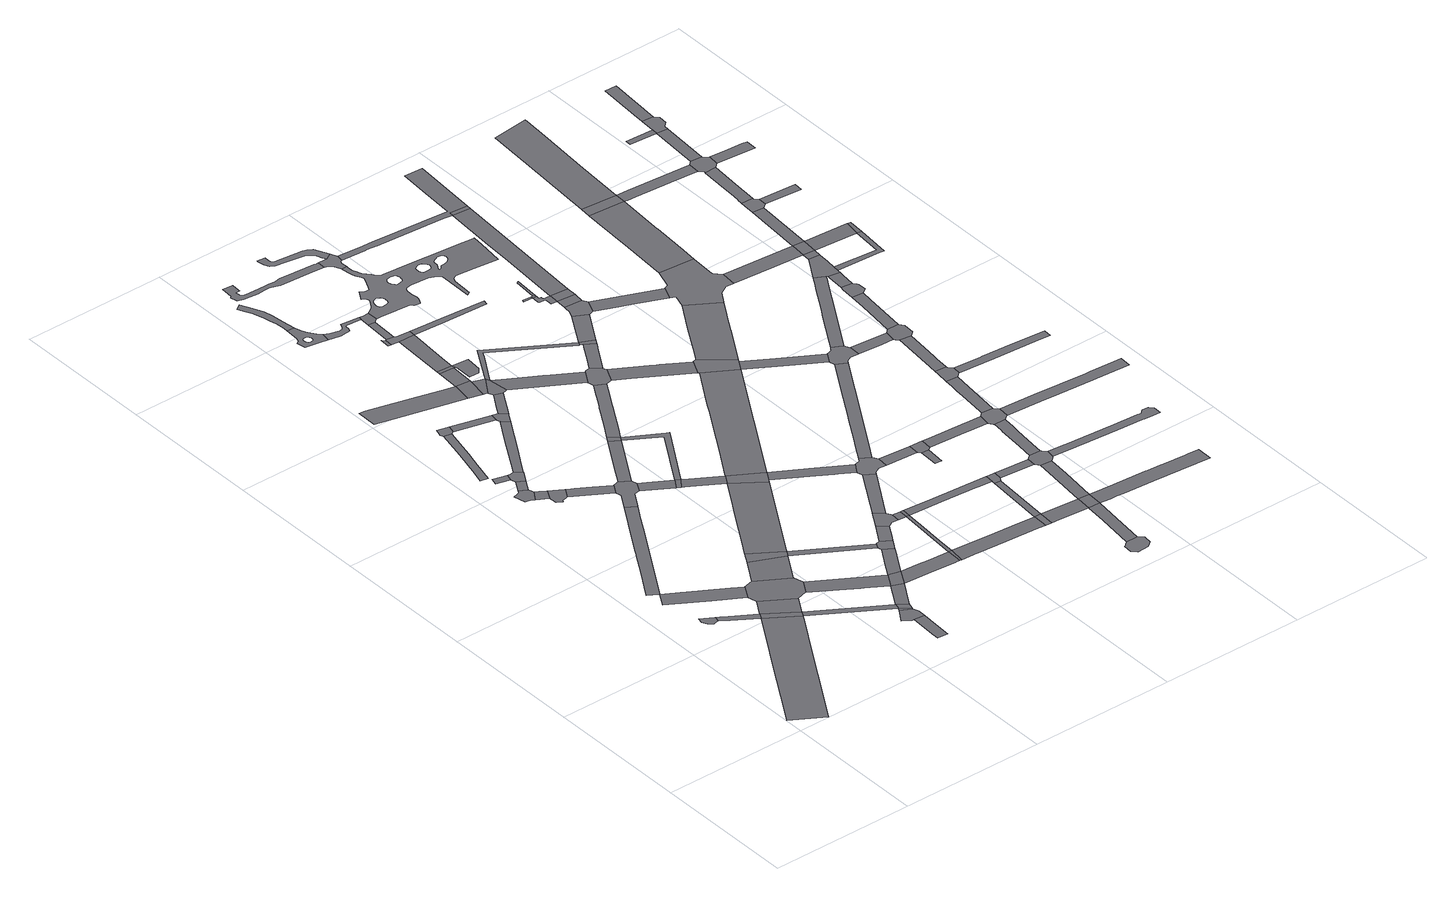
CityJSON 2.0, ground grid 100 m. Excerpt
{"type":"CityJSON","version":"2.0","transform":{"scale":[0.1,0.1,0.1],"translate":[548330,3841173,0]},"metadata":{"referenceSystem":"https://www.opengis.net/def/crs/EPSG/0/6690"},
"CityObjects":{
"road1":{"type":"Road","attributes":{"RoadStructureAttribute.sectionType":"1"},"geometry":[{"type":"MultiSurface","lod":"1","boundaries":[[[0,1,2,3,4,5,6,7,8,9,10,11,12,13]]]}]},
"road2":{"type":"Road","geometry":[{"type":"MultiSurface","lod":"1","boundaries":[[[14,15,16,17,18,19,20]]]}]},
"road3":{"type":"Road","attributes":{"RoadStructureAttribute.sectionType":"1"},"geometry":[{"type":"MultiSurface","lod":"1","boundaries":[[[21,22,23,20,19,24,0,25]]]}]},
"road4":{"type":"Road","attributes":{"RoadStructureAttribute.sectionType":"1"},"geometry":[{"type":"MultiSurface","lod":"1","boundaries":[[[26,27,28,29,30,31,32,33,34,35,36,37]]]}]},
"road5":{"type":"Road","geometry":[{"type":"MultiSurface","lod":"1","boundaries":[[[25,0,13,38]]]}]},
"road6":{"type":"Road","attributes":{"RoadStructureAttribute.sectionType":"1"},"geometry":[{"type":"MultiSurface","lod":"1","boundaries":[[[39,40,25,38,41]]]}]},
"road7":{"type":"Road","attributes":{"RoadStructureAttribute.sectionType":"1"},"geometry":[{"type":"MultiSurface","lod":"1","boundaries":[[[42,43,44,45,46,47,48,49,50,33,51,52,53,54,55,56,57]]]}]},
"road8":{"type":"Road","geometry":[{"type":"MultiSurface","lod":"1","boundaries":[[[58,59,60,61,62,63,64,65,66,67]]]}]},
"road9":{"type":"Road","geometry":[{"type":"MultiSurface","lod":"1","boundaries":[[[68,37,36,39,41,69,70,71,72,73,74]]]}]},
"road10":{"type":"Road","attributes":{"RoadStructureAttribute.sectionType":"1"},"geometry":[{"type":"MultiSurface","lod":"1","boundaries":[[[75,65,64,76,77]]]}]},
"road11":{"type":"Road","attributes":{"RoadStructureAttribute.sectionType":"1"},"geometry":[{"type":"MultiSurface","lod":"1","boundaries":[[[78,79,80,81]]]}]},
"road12":{"type":"Road","attributes":{"RoadStructureAttribute.sectionType":"1"},"geometry":[{"type":"MultiSurface","lod":"1","boundaries":[[[82,58,67,83]]]}]},
"road13":{"type":"Road","attributes":{"RoadStructureAttribute.sectionType":"1"},"geometry":[{"type":"MultiSurface","lod":"1","boundaries":[[[38,13,84,85]]]}]},
"road14":{"type":"Road","geometry":[{"type":"MultiSurface","lod":"1","boundaries":[[[77,76,86,87,88,89,90,91]]]}]},
"road15":{"type":"Road","attributes":{"RoadStructureAttribute.sectionType":"1"},"geometry":[{"type":"MultiSurface","lod":"1","boundaries":[[[92,93,94,95,96,97,98,99,100,101]]]}]},
"road16":{"type":"Road","geometry":[{"type":"MultiSurface","lod":"1","boundaries":[[[102,103,81,80,82,83,104,105]]]}]},
"road17":{"type":"Road","attributes":{"RoadStructureAttribute.sectionType":"1"},"geometry":[{"type":"MultiSurface","lod":"1","boundaries":[[[106,107,108,109,68,74,110,111]]]}]},
"road18":{"type":"Road","attributes":{"RoadStructureAttribute.sectionType":"1"},"geometry":[{"type":"MultiSurface","lod":"1","boundaries":[[[112,113,114,115,116,117,118]]]}]},
"road19":{"type":"Road","attributes":{"RoadStructureAttribute.sectionType":"1"},"geometry":[{"type":"MultiSurface","lod":"1","boundaries":[[[119,120,121,91,90,122,123]]]}]},
"road20":{"type":"Road","attributes":{"RoadStructureAttribute.sectionType":"1"},"geometry":[{"type":"MultiSurface","lod":"1","boundaries":[[[124,125,126,112,118,127,128]]]}]},
"road21":{"type":"Road","geometry":[{"type":"MultiSurface","lod":"1","boundaries":[[[129,130,131,132,92,101,133,134]]]}]},
"road22":{"type":"Road","geometry":[{"type":"MultiSurface","lod":"1","boundaries":[[[135,106,111,136]]]}]},
"road23":{"type":"Road","attributes":{"RoadStructureAttribute.sectionType":"1"},"geometry":[{"type":"MultiSurface","lod":"1","boundaries":[[[84,137,124,128,138]]]}]},
"road24":{"type":"Road","attributes":{"RoadStructureAttribute.sectionType":"1"},"geometry":[{"type":"MultiSurface","lod":"1","boundaries":[[[139,72,71,140,141,142,143,144,145]]]}]},
"road25":{"type":"Road","geometry":[{"type":"MultiSurface","lod":"1","boundaries":[[[85,84,138,146,147,148]]]}]},
"road26":{"type":"Road","geometry":[{"type":"MultiSurface","lod":"1","boundaries":[[[149,150,151,123,122,152,153,154,42,57,155,156,157,158,159]]]}]},
"road27":{"type":"Road","attributes":{"RoadStructureAttribute.sectionType":"1"},"geometry":[{"type":"MultiSurface","lod":"1","boundaries":[[[160,161,162,163,102,105,164,165,166,167,168]]]}]},
"road28":{"type":"Road","attributes":{"RoadStructureAttribute.sectionType":"1"},"geometry":[{"type":"MultiSurface","lod":"1","boundaries":[[[169,170,171,172,173,174,175,176,177,178]]]}]},
"road29":{"type":"Road","attributes":{"RoadStructureAttribute.sectionType":"1"},"geometry":[{"type":"MultiSurface","lod":"1","boundaries":[[[144,179,180,85,148,181,182]]]}]},
"road30":{"type":"Road","attributes":{"RoadStructureAttribute.sectionType":"1"},"geometry":[{"type":"MultiSurface","lod":"1","boundaries":[[[134,133,183,184]]]}]},
"road31":{"type":"Road","geometry":[{"type":"MultiSurface","lod":"1","boundaries":[[[145,144,182,185]]]}]},
"road32":{"type":"Road","attributes":{"RoadStructureAttribute.sectionType":"1"},"geometry":[{"type":"MultiSurface","lod":"1","boundaries":[[[186,187,188,157,156,189,190]]]}]},
"road33":{"type":"Road","attributes":{"RoadStructureAttribute.sectionType":"1"},"geometry":[{"type":"MultiSurface","lod":"1","boundaries":[[[136,111,191,192]]]}]},
"road34":{"type":"Road","attributes":{"RoadStructureAttribute.sectionType":"1"},"geometry":[{"type":"MultiSurface","lod":"1","boundaries":[[[193,194,195,196,197,135,136,198,199,200,201]]]}]},
"road35":{"type":"Road","geometry":[{"type":"MultiSurface","lod":"1","boundaries":[[[184,183,202,160,168,203,204,205]]]}]},
"road36":{"type":"Road","attributes":{"RoadStructureAttribute.sectionType":"1"},"geometry":[{"type":"MultiSurface","lod":"1","boundaries":[[[206,207,208,149,159,209]]]}]},
"road37":{"type":"Road","geometry":[{"type":"MultiSurface","lod":"1","boundaries":[[[190,189,210,211]]]}]},
"road38":{"type":"Road","geometry":[{"type":"MultiSurface","lod":"1","boundaries":[[[212,213,214,215,216,217,218,219,220,221,222,223,224,225,226,227,228],[229,230,231,232,233,234,235,236,237,238,239,240,241,242,243]]]}]},
"road39":{"type":"Road","attributes":{"RoadStructureAttribute.sectionType":"1"},"geometry":[{"type":"MultiSurface","lod":"1","boundaries":[[[244,245,246,247,248,249,250,251,252,253,254,255,256,257,258,259,214,213]]]}]},
"road40":{"type":"Road","attributes":{"RoadStructureAttribute.sectionType":"1"},"geometry":[{"type":"MultiSurface","lod":"1","boundaries":[[[260,261,262,263,145,185,264,265,266,267,268]]]}]},
"road41":{"type":"Road","attributes":{"RoadStructureAttribute.sectionType":"1"},"geometry":[{"type":"MultiSurface","lod":"1","boundaries":[[[269,270,205,204,271,272]]]}]},
"road42":{"type":"Road","attributes":{"RoadStructureAttribute.sectionType":"1"},"geometry":[{"type":"MultiSurface","lod":"1","boundaries":[[[273,211,210,274,275,193,276]]]}]},
"road43":{"type":"Road","geometry":[{"type":"MultiSurface","lod":"1","boundaries":[[[178,177,277,278,279]]]}]},
"road44":{"type":"Road","attributes":{"RoadStructureAttribute.sectionType":"1"},"geometry":[{"type":"MultiSurface","lod":"1","boundaries":[[[280,281,282,283,185,182,284,285,286,287,288,289,290]]]}]},
"road45":{"type":"Road","attributes":{"RoadStructureAttribute.sectionType":"1"},"geometry":[{"type":"MultiSurface","lod":"1","boundaries":[[[291,292,178,279,293]]]}]},
"road46":{"type":"Road","geometry":[{"type":"MultiSurface","lod":"1","boundaries":[[[294,206,209,295]]]}]},
"road47":{"type":"Road","geometry":[{"type":"MultiSurface","lod":"1","boundaries":[[[296,192,191,260,268,297,298,299]]]}]},
"road48":{"type":"Road","attributes":{"RoadStructureAttribute.sectionType":"1"},"geometry":[{"type":"MultiSurface","lod":"1","boundaries":[[[278,277,300,301]]]}]},
"road49":{"type":"Road","geometry":[{"type":"MultiSurface","lod":"1","boundaries":[[[302,291,293,303,304]]]}]},
"road50":{"type":"Road","geometry":[{"type":"MultiSurface","lod":"1","boundaries":[[[301,300,305,306,269,272,307,308,309]]]}]},
"road51":{"type":"Road","attributes":{"RoadStructureAttribute.sectionType":"1"},"geometry":[{"type":"MultiSurface","lod":"1","boundaries":[[[310,311,312,313,314,224,223,315,316,317,318,319,320,321,322]]]}]},
"road52":{"type":"Road","geometry":[{"type":"MultiSurface","lod":"1","boundaries":[[[323,324,325,326,327]]]}]},
"road53":{"type":"Road","attributes":{"RoadStructureAttribute.sectionType":"1"},"geometry":[{"type":"MultiSurface","lod":"1","boundaries":[[[328,329,330,295,209,331,190,211]]]}]},
"road54":{"type":"Road","attributes":{"RoadStructureAttribute.sectionType":"1"},"geometry":[{"type":"MultiSurface","lod":"1","boundaries":[[[332,333,296,299,334,335]]]}]},
"road55":{"type":"Road","attributes":{"RoadStructureAttribute.sectionType":"1"},"geometry":[{"type":"MultiSurface","lod":"1","boundaries":[[[336,302,304,337,338]]]}]},
"road56":{"type":"Road","geometry":[{"type":"MultiSurface","lod":"1","boundaries":[[[276,193,201,339,340]]]}]},
"road57":{"type":"Road","geometry":[{"type":"MultiSurface","lod":"1","boundaries":[[[341,342,343,344,345,304,303]]]}]},
"road58":{"type":"Road","geometry":[{"type":"MultiSurface","lod":"1","boundaries":[[[290,289,346,347]]]}]},
"road59":{"type":"Road","attributes":{"RoadStructureAttribute.sectionType":"1"},"geometry":[{"type":"MultiSurface","lod":"1","boundaries":[[[348,349,350,351]]]}]},
"road60":{"type":"Road","geometry":[{"type":"MultiSurface","lod":"1","boundaries":[[[349,327,326,352,336,338,353,354,355,350]]]}]},
"road61":{"type":"Road","geometry":[{"type":"MultiSurface","lod":"1","boundaries":[[[356,322,321,348,351,357,358,359]]]}]},
"road62":{"type":"Road","geometry":[{"type":"MultiSurface","lod":"1","boundaries":[[[360,332,335,361,362,363,364,365,366]]]}]},
"road63":{"type":"Road","attributes":{"RoadStructureAttribute.sectionType":"1"},"geometry":[{"type":"MultiSurface","lod":"1","boundaries":[[[367,368,369,370,371,372,373,374,375,376,294,295,377,378,379,380,381,382,383,384,385,386,387]]]}]},
"road64":{"type":"Road","attributes":{"RoadStructureAttribute.sectionType":"1"},"geometry":[{"type":"MultiSurface","lod":"1","boundaries":[[[388,389,390,391,392,393,394,395,396,397,398,399,400,401,402,403,404,405,406,407,408,409,410,411,412,413,414,415,416,417,418,419,420]]]}]},
"road65":{"type":"Road","geometry":[{"type":"MultiSurface","lod":"1","boundaries":[[[421,290,347,422,423,424]]]}]},
"road66":{"type":"Road","attributes":{"RoadStructureAttribute.sectionType":"1"},"geometry":[{"type":"MultiSurface","lod":"1","boundaries":[[[425,426,427,428,429,309,308,430,431]]]}]},
"road67":{"type":"Road","attributes":{"RoadStructureAttribute.sectionType":"1"},"geometry":[{"type":"MultiSurface","lod":"1","boundaries":[[[364,363,432,433,421,434]]]}]},
"road68":{"type":"Road","geometry":[{"type":"MultiSurface","lod":"1","boundaries":[[[434,421,424,435]]]}]},
"road69":{"type":"Road","attributes":{"RoadStructureAttribute.sectionType":"1"},"geometry":[{"type":"MultiSurface","lod":"1","boundaries":[[[436,437,340,339,438,439,440,441,442]]]}]},
"road70":{"type":"Road","attributes":{"RoadStructureAttribute.sectionType":"1"},"geometry":[{"type":"MultiSurface","lod":"1","boundaries":[[[443,444,445,446,447,448,360,366,449,450,451]]]}]},
"road71":{"type":"Road","geometry":[{"type":"MultiSurface","lod":"1","boundaries":[[[452,301,309,453,454,455,456,457]]]}]},
"road72":{"type":"Road","attributes":{"RoadStructureAttribute.sectionType":"1"},"geometry":[{"type":"MultiSurface","lod":"1","boundaries":[[[458,459,460,347,346,461,462,463,464,465,466]]]}]},
"road73":{"type":"Road","attributes":{"RoadStructureAttribute.sectionType":"1"},"geometry":[{"type":"MultiSurface","lod":"1","boundaries":[[[467,468,469,470,471,472,473,474,475,476,477,478,479,480,481,482,483,484,485,486]]]}]},
"road74":{"type":"Road","geometry":[{"type":"MultiSurface","lod":"1","boundaries":[[[487,488,431,430,489,490,367,387,491,492,493,494,495,496,497]]]}]},
"road75":{"type":"Road","attributes":{"RoadStructureAttribute.sectionType":"1"},"geometry":[{"type":"MultiSurface","lod":"1","boundaries":[[[498,499,500,501,353,338]]]}]},
"road76":{"type":"Road","attributes":{"RoadStructureAttribute.sectionType":"1"},"geometry":[{"type":"MultiSurface","lod":"1","boundaries":[[[502,503,504,505,506,507,276,340,508]]]}]},
"road77":{"type":"Road","geometry":[{"type":"MultiSurface","lod":"1","boundaries":[[[478,477,420,419,509,510,511,512,513,514,515,516,517]]]}]},
"road78":{"type":"Road","geometry":[{"type":"MultiSurface","lod":"1","boundaries":[[[518,519,442,441,443,451,520,521,522,523,524,525]]]}]},
"road79":{"type":"Road","attributes":{"RoadStructureAttribute.sectionType":"1"},"geometry":[{"type":"MultiSurface","lod":"1","boundaries":[[[526,527,435,424,528,529,530,531,532,533]]]}]},
"road80":{"type":"Road","attributes":{"RoadStructureAttribute.sectionType":"1"},"geometry":[{"type":"MultiSurface","lod":"1","boundaries":[[[534,535,536,537,487,497,538,539,540,541]]]}]},
"road81":{"type":"Road","attributes":{"RoadStructureAttribute.sectionType":"1"},"geometry":[{"type":"MultiSurface","lod":"1","boundaries":[[[542,543,544,545,494,493,546,547,548,549]]]}]},
"road82":{"type":"Road","geometry":[{"type":"MultiSurface","lod":"1","boundaries":[[[457,456,534,541,550]]]}]},
"road83":{"type":"Road","geometry":[{"type":"MultiSurface","lod":"1","boundaries":[[[466,465,551,552]]]}]},
"road84":{"type":"Road","geometry":[{"type":"MultiSurface","lod":"1","boundaries":[[[553,359,358,554,555,556,557,558,559,560,561,562,563,564,565,566,567,568,569,570,571,572,573,574,575,576,577,578,579,580,581,582,583,584,585,586,587,588,589,590,591,592,593,594,595,596,597,513,512,598,599,600,601,602,603,604,605,606,607,608,609,610,611,612,613,614,615,616],[617,618,619,620,621,622,623,624,625,626,627,628,629,630,631,632,633],[634,635,636,637,638,639,640,641,642,643,644,645,646,647,648,649,650,651],[652,653,654,655,656,657,658,659,660,661,662,663,664,665,666,667,668,669],[670,671,672,673,674,675,676,677,678,679,680,681,682,683,684,685,686,687,688,689,690,691,692,693]]]}]},
"road85":{"type":"Road","attributes":{"RoadStructureAttribute.sectionType":"1"},"geometry":[{"type":"MultiSurface","lod":"1","boundaries":[[[524,523,694,695]]]}]},
"road86":{"type":"Road","attributes":{"RoadStructureAttribute.sectionType":"1"},"geometry":[{"type":"MultiSurface","lod":"1","boundaries":[[[696,466,552,697]]]}]},
"road87":{"type":"Road","attributes":{"RoadStructureAttribute.sectionType":"1"},"geometry":[{"type":"MultiSurface","lod":"1","boundaries":[[[698,457,550,699]]]}]},
"road88":{"type":"Road","geometry":[{"type":"MultiSurface","lod":"1","boundaries":[[[700,701,702,703,704,705,706,707,708,709,710,711,712,713,714,715]]]}]},
"road89":{"type":"Road","attributes":{"RoadStructureAttribute.sectionType":"1"},"geometry":[{"type":"MultiSurface","lod":"1","boundaries":[[[716,552,551,717,718,719]]]}]},
"road90":{"type":"Road","geometry":[{"type":"MultiSurface","lod":"1","boundaries":[[[720,721,722,723]]]}]},
"road91":{"type":"Road","geometry":[{"type":"MultiSurface","lod":"1","boundaries":[[[724,725,726,727,728]]]}]},
"road92":{"type":"Road","geometry":[{"type":"MultiSurface","lod":"1","boundaries":[[[729,533,532,696,697,730,731]]]}]},
"road93":{"type":"Road","geometry":[{"type":"MultiSurface","lod":"1","boundaries":[[[723,722,732,733,734]]]}]},
"road94":{"type":"Road","geometry":[{"type":"MultiSurface","lod":"1","boundaries":[[[695,694,735,724,728,736,737,738]]]}]},
"road95":{"type":"Road","attributes":{"RoadStructureAttribute.sectionType":"1"},"geometry":[{"type":"MultiSurface","lod":"1","boundaries":[[[718,739,700,715,740,741]]]}]},
"road96":{"type":"Road","attributes":{"RoadStructureAttribute.sectionType":"1"},"geometry":[{"type":"MultiSurface","lod":"1","boundaries":[[[722,742,743,744,745,746,747,748,749,750,732]]]}]},
"road97":{"type":"Road","geometry":[{"type":"MultiSurface","lod":"1","boundaries":[[[751,752,549,548,502,508,753,754]]]}]},
"road98":{"type":"Road","attributes":{"RoadStructureAttribute.sectionType":"1"},"geometry":[{"type":"MultiSurface","lod":"1","boundaries":[[[755,756,734,733]]]}]},
"road99":{"type":"Road","geometry":[{"type":"MultiSurface","lod":"1","boundaries":[[[757,758,759,760,761,762,763,764,765,698,699,766,767,768,769]]]}]},
"road100":{"type":"Road","attributes":{"RoadStructureAttribute.sectionType":"1"},"geometry":[{"type":"MultiSurface","lod":"1","boundaries":[[[746,757,769,770]]]}]},
"road101":{"type":"Road","attributes":{"RoadStructureAttribute.sectionType":"1"},"geometry":[{"type":"MultiSurface","lod":"1","boundaries":[[[771,772,773,774,775,776,777,518,525,778,779,780,781]]]}]},
"road102":{"type":"Road","geometry":[{"type":"MultiSurface","lod":"1","boundaries":[[[719,718,741,782]]]}]},
"road103":{"type":"Road","geometry":[{"type":"MultiSurface","lod":"1","boundaries":[[[747,746,770,783]]]}]},
"road104":{"type":"Road","attributes":{"RoadStructureAttribute.sectionType":"1"},"geometry":[{"type":"MultiSurface","lod":"1","boundaries":[[[784,731,730,785,786]]]}]},
"road105":{"type":"Road","attributes":{"RoadStructureAttribute.sectionType":"1"},"geometry":[{"type":"MultiSurface","lod":"1","boundaries":[[[787,788,789,790,791,792,517,516,793,794,795,796,797,798,799,800,801,802,803,804]]]}]},
"road106":{"type":"Road","attributes":{"RoadStructureAttribute.sectionType":"1"},"geometry":[{"type":"MultiSurface","lod":"1","boundaries":[[[805,806,719,782,807,808]]]}]},
"road107":{"type":"Road","attributes":{"RoadStructureAttribute.sectionType":"1"},"geometry":[{"type":"MultiSurface","lod":"1","boundaries":[[[809,810,811,738,737,812,813,814,815,816]]]}]},
"road108":{"type":"Road","attributes":{"RoadStructureAttribute.sectionType":"1"},"geometry":[{"type":"MultiSurface","lod":"1","boundaries":[[[817,753,508,818,819,820]]]}]},
"road109":{"type":"Road","attributes":{"RoadStructureAttribute.sectionType":"1"},"geometry":[{"type":"MultiSurface","lod":"1","boundaries":[[[821,822,823,824,825,826,751,754,827,828,829,830,831,832]]]}]},
"road110":{"type":"Road","attributes":{"RoadStructureAttribute.sectionType":"1"},"geometry":[{"type":"MultiSurface","lod":"1","boundaries":[[[768,767,833,834,835,836]]]}]},
"road111":{"type":"Road","attributes":{"RoadStructureAttribute.sectionType":"1"},"geometry":[{"type":"MultiSurface","lod":"1","boundaries":[[[801,837,838,747,783,839]]]}]},
"road112":{"type":"Road","geometry":[{"type":"MultiSurface","lod":"1","boundaries":[[[840,841,842,786,785,843,805,808,844,845,846,847,848,849,850]]]}]},
"road113":{"type":"Road","attributes":{"RoadStructureAttribute.sectionType":"1"},"geometry":[{"type":"MultiSurface","lod":"1","boundaries":[[[851,852,853,854,855,856,857,840,850,858,859,860,861,862]]]}]},
"road114":{"type":"Road","geometry":[{"type":"MultiSurface","lod":"1","boundaries":[[[802,801,839,803]]]}]},
"road115":{"type":"Road","geometry":[{"type":"MultiSurface","lod":"1","boundaries":[[[863,816,815,864,851,862,865,866,867,868,869]]]}]},
"road116":{"type":"Road","attributes":{"RoadStructureAttribute.sectionType":"1"},"geometry":[{"type":"MultiSurface","lod":"1","boundaries":[[[870,871,872,873,874,875,876,877,782,741,878,879,880,881,882,883,884]]]}]},
"road117":{"type":"Road","geometry":[{"type":"MultiSurface","lod":"1","boundaries":[[[885,886,887,888,820,819,771,781,889,890,891,892,893]]]}]},
"road118":{"type":"Road","attributes":{"RoadStructureAttribute.sectionType":"1"},"geometry":[{"type":"MultiSurface","lod":"1","boundaries":[[[894,895,896,897,898,863,869,899,900]]]}]},
"road119":{"type":"Road","geometry":[{"type":"MultiSurface","lod":"1","boundaries":[[[901,902,903,904,836,835,905,906,907,821,832,908,909,910,911,912,913,914,915,916,917]]]}]},
"road120":{"type":"Road","geometry":[{"type":"MultiSurface","lod":"1","boundaries":[[[918,919,894,900,920,921,922,923,924,925]]]}]},
"road121":{"type":"Road","attributes":{"RoadStructureAttribute.sectionType":"1"},"geometry":[{"type":"MultiSurface","lod":"1","boundaries":[[[926,892,891,927,928,929]]]}]},
"road122":{"type":"Road","attributes":{"RoadStructureAttribute.sectionType":"1"},"geometry":[{"type":"MultiSurface","lod":"1","boundaries":[[[930,931,932,933,934,935,847,846,936,937,938,939,940,941,942,943,944,945,946]]]}]},
"road123":{"type":"Road","attributes":{"RoadStructureAttribute.sectionType":"1"},"geometry":[{"type":"MultiSurface","lod":"1","boundaries":[[[947,948,949,918,925,950,951,952,953]]]}]},
"road124":{"type":"Road","attributes":{"RoadStructureAttribute.sectionType":"1"},"geometry":[{"type":"MultiSurface","lod":"1","boundaries":[[[954,955,956,957,958,959,960,961,962,963,885,893,964,965,966,967,968]]]}]},
"road125":{"type":"Road","attributes":{"RoadStructureAttribute.sectionType":"1"},"geometry":[{"type":"MultiSurface","lod":"1","boundaries":[[[969,970,971,901,917,972,973,974,975]]]}]},
"road126":{"type":"Road","geometry":[{"type":"MultiSurface","lod":"1","boundaries":[[[976,929,928,977,947,953,978,979,980,981]]]}]},
"road127":{"type":"Road","attributes":{"RoadStructureAttribute.sectionType":"1"},"geometry":[{"type":"MultiSurface","lod":"1","boundaries":[[[982,983,984,985,867,866,986,987,988,989,990,991]]]}]},
"road128":{"type":"Road","geometry":[{"type":"MultiSurface","lod":"1","boundaries":[[[992,969,975,993]]]}]},
"road129":{"type":"Road","attributes":{"RoadStructureAttribute.sectionType":"1"},"geometry":[{"type":"MultiSurface","lod":"1","boundaries":[[[994,995,976,981,996,997]]]}]},
"road130":{"type":"Road","attributes":{"RoadStructureAttribute.sectionType":"1"},"geometry":[{"type":"MultiSurface","lod":"1","boundaries":[[[913,912,998,999,1000]]]}]},
"road131":{"type":"Road","attributes":{"RoadStructureAttribute.sectionType":"1"},"geometry":[{"type":"MultiSurface","lod":"1","boundaries":[[[1001,1002,1003,922,921,1004,1005,1006,1007]]]}]},
"road132":{"type":"Road","geometry":[{"type":"MultiSurface","lod":"1","boundaries":[[[1008,1009,994,997,1010,1011,1012,1013,1014,1015]]]}]},
"road133":{"type":"Road","attributes":{"RoadStructureAttribute.sectionType":"1"},"geometry":[{"type":"MultiSurface","lod":"1","boundaries":[[[1016,1017,1018,1019,1020,1021,1022,1008,1015,1023,1024,1025]]]}]},
"road134":{"type":"Road","attributes":{"RoadStructureAttribute.sectionType":"1"},"geometry":[{"type":"MultiSurface","lod":"1","boundaries":[[[1026,1027,1028,1029,1030,1031,1032,1033,992,993]]]}]},
"road135":{"type":"Road","geometry":[{"type":"MultiSurface","lod":"1","boundaries":[[[1034,1035,954,968,1036,1037,1038,1039,1016,1025,1040,1041,1042,1043,1044]]]}]},
"road136":{"type":"Road","attributes":{"RoadStructureAttribute.sectionType":"1"},"geometry":[{"type":"MultiSurface","lod":"1","boundaries":[[[999,1034,1044,1045]]]}]},
"road137":{"type":"Road","geometry":[{"type":"MultiSurface","lod":"1","boundaries":[[[1000,999,1045,1046]]]}]},
"road138":{"type":"Road","attributes":{"RoadStructureAttribute.sectionType":"1"},"geometry":[{"type":"MultiSurface","lod":"1","boundaries":[[[1047,1048,993,975,1049,1050,1051,1052,1053]]]}]},
"road139":{"type":"Road","attributes":{"RoadStructureAttribute.sectionType":"1"},"geometry":[{"type":"MultiSurface","lod":"1","boundaries":[[[1054,1000,1046,1055]]]}]},
"road140":{"type":"Road","attributes":{"RoadStructureAttribute.sectionType":"1"},"geometry":[{"type":"MultiSurface","lod":"1","boundaries":[[[1056,1057,1041,1040,1058,1059,1060]]]}]},
"road141":{"type":"Road","attributes":{"RoadStructureAttribute.sectionType":"1"},"geometry":[{"type":"MultiSurface","lod":"1","boundaries":[[[1046,1045,1061,1056,1062]]]}]},
"road142":{"type":"Road","geometry":[{"type":"MultiSurface","lod":"1","boundaries":[[[1063,1064,1054,1055,1065,1066,1067,1068]]]}]},
"road143":{"type":"Road","attributes":{"RoadStructureAttribute.sectionType":"1"},"geometry":[{"type":"MultiSurface","lod":"1","boundaries":[[[1069,1070,1071,1072,1073,1074,1075,1063,1068]]]}]},
"road144":{"type":"Road","geometry":[{"type":"MultiSurface","lod":"1","boundaries":[[[1062,1056,1060,1076]]]}]},
"road145":{"type":"Road","attributes":{"RoadStructureAttribute.sectionType":"1"},"geometry":[{"type":"MultiSurface","lod":"1","boundaries":[[[1066,1065,1077,1078]]]}]},
"road146":{"type":"Road","geometry":[{"type":"MultiSurface","lod":"1","boundaries":[[[1079,1053,1052,1080,1071,1070,1081,1082,1083,1084]]]}]},
"road147":{"type":"Road","geometry":[{"type":"MultiSurface","lod":"1","boundaries":[[[1085,1086,1087,1088]]]}]},
"road148":{"type":"Road","attributes":{"RoadStructureAttribute.sectionType":"1"},"geometry":[{"type":"MultiSurface","lod":"1","boundaries":[[[1087,1079,1084,1089]]]}]},
"road149":{"type":"Road","geometry":[{"type":"MultiSurface","lod":"1","boundaries":[[[1090,1091,1088,1087,1089,1092,1093,1094,1095]]]}]},
"road150":{"type":"Road","attributes":{"RoadStructureAttribute.sectionType":"1"},"geometry":[{"type":"MultiSurface","lod":"1","boundaries":[[[1096,1097,1082,1081,1098,1099]]]}]},
"road151":{"type":"Road","attributes":{"RoadStructureAttribute.sectionType":"1"},"geometry":[{"type":"MultiSurface","lod":"1","boundaries":[[[1100,1101,1091,1090,1095,1102]]]}]}
},
"vertices":[
[551,1036,0],[486,927,0],[437,844,0],[303,623,0],[137,348,0],[9,136,0],[6,131,0],[220,2,0],[226,13,0],[354,225,0],[540,534,0],[749,879,0],[751,883,0],[758,894,0],
[262,1268,0],[252,1229,0],[267,1192,0],[300,1169,0],[335,1177,0],[337,1177,0],[347,1215,0],
[418,1172,0],[414,1174,0],[372,1200,0],[396,1138,0],[574,1075,0],
[612,1386,0],[611,1386,0],[466,1474,0],[465,1475,0],[413,1506,0],[409,1508,0],[351,1543,0],[241,1609,0],[186,1514,0],[439,1361,0],[623,1250,0],[680,1345,0],
[780,933,0],
[639,1184,0],[583,1090,0],[852,1053,0],
[642,2426,0],[634,2414,0],[556,2284,0],[406,2035,0],[406,2034,0],[386,2002,0],[300,1859,0],[299,1858,0],[173,1651,0],[445,1946,0],[592,2191,0],[660,2302,0],[660,2303,0],[666,2312,0],[686,2345,0],[710,2384,0],
[262,2959,0],[251,2941,0],[236,2935,0],[206,2925,0],[223,2846,0],[266,2834,0],[284,2823,0],[326,2891,0],[318,2916,0],[314,2928,0],
[749,1364,0],[854,1054,0],[921,1071,0],[922,1070,0],[981,1163,0],[980,1165,0],[961,1231,0],
[355,2873,0],[356,2779,0],[397,2848,0],
[218,3148,0],[206,3099,0],[299,3074,0],[312,3122,0],
[310,3039,0],[362,3008,0],
[1245,593,0],[1258,635,0],
[362,2725,0],[399,2702,0],[407,2715,0],[432,2721,0],[447,2725,0],[488,2793,0],
[275,3668,0],[236,3503,0],[221,3437,0],[182,3287,0],[155,3181,0],[208,3170,0],[243,3316,0],[276,3438,0],[295,3517,0],[330,3660,0],
[361,3125,0],[332,3117,0],[408,3085,0],[408,3086,0],
[850,1530,0],[783,1421,0],[782,1419,0],[781,1416,0],[961,1232,0],[1078,1427,0],
[1247,447,0],[1247,445,0],[1237,268,0],[1233,213,0],[1306,207,0],[1317,386,0],[1320,439,0],
[630,2707,0],[537,2763,0],[501,2785,0],[697,2574,0],[738,2642,0],
[1235,577,0],[1179,486,0],[1232,449,0],[1324,499,0],[1308,539,0],
[316,3735,0],[280,3744,0],[266,3691,0],[271,3680,0],[346,3670,0],[360,3724,0],
[895,1605,0],[1104,1469,0],
[1243,590,0],[1311,548,0],
[1165,1050,0],[1093,965,0],[1203,898,0],[1243,874,0],[1253,867,0],[1357,804,0],[1413,899,0],
[1318,568,0],[1321,576,0],[1326,591,0],
[779,2652,0],[779,2651,0],[771,2650,0],[698,2573,0],[702,2549,0],[705,2532,0],[778,2496,0],[818,2501,0],[857,2570,0],[848,2611,0],[847,2612,0],
[630,3574,0],[550,3441,0],[531,3409,0],[376,3149,0],[471,3191,0],[529,3288,0],[602,3409,0],[621,3441,0],[676,3533,0],
[565,4041,0],[409,4082,0],[152,4149,0],[105,4162,0],[73,4169,0],[38,4171,0],[32,4027,0],[163,3995,0],[630,3877,0],[654,4017,0],
[1266,652,0],[1261,645,0],[1332,605,0],[1433,771,0],
[621,3600,0],[630,3654,0],
[1494,878,0],
[1028,2467,0],[941,2520,0],[939,2521,0],[1010,2386,0],[1051,2453,0],
[1545,1152,0],[1564,1189,0],
[1271,2227,0],[1178,2074,0],[1106,1957,0],[940,1681,0],[925,1656,0],[1112,1482,0],[1183,1601,0],[1335,1854,0],[1474,2082,0],
[623,3594,0],[710,3590,0],[718,3603,0],[672,3644,0],
[995,3009,0],[856,2779,0],[828,2733,0],[1063,2969,0],
[1035,2370,0],[1083,2434,0],
[309,5039,0],[293,5093,0],[242,5095,0],[237,4998,0],[233,4988,0],[225,4965,0],[215,4962,0],[205,4958,0],[215,4893,0],[265,4886,0],[308,4881,0],[370,4867,0],[380,4932,0],[363,4948,0],[352,4959,0],[332,4991,0],[330,4995,0],[297,4963,0],[300,4961,0],[305,4946,0],[302,4931,0],[295,4921,0],[278,4918,0],[273,4920,0],[265,4923,0],[258,4935,0],[255,4941,0],[255,4952,0],[255,4961,0],[259,4964,0],[267,4971,0],[287,4971,0],
[282,5188,0],[275,5238,0],[269,5273,0],[258,5331,0],[246,5360,0],[225,5404,0],[210,5435,0],[190,5482,0],[150,5452,0],[156,5441,0],[170,5412,0],[193,5362,0],[217,5275,0],[225,5240,0],[237,5188,0],[243,5123,0],
[1550,1124,0],[1467,988,0],[1420,909,0],[1416,903,0],[1536,947,0],[1580,1020,0],[1581,1020,0],[1584,1025,0],[1618,1083,0],
[772,3809,0],[701,3691,0],[826,3783,0],[829,3788,0],
[1096,2426,0],[1052,2360,0],[1110,2325,0],[1312,2296,0],
[730,3852,0],[754,3996,0],[755,4008,0],
[1835,854,0],[1694,864,0],[1626,869,0],[1625,869,0],[1651,755,0],[1753,748,0],[1807,744,0],[1808,743,0],[1813,743,0],[1838,741,0],[1843,853,0],
[663,4179,0],[662,4159,0],[765,4171,0],
[1017,3045,0],[1080,2996,0],
[1593,1196,0],[1630,1102,0],[1631,1103,0],[1662,1155,0],
[758,3845,0],[839,3969,0],
[664,4202,0],[775,4173,0],[767,4196,0],
[759,3842,0],[768,3818,0],[861,3797,0],[866,3799,0],[850,3938,0],
[527,4941,0],[515,4913,0],[503,4898,0],[483,4895,0],[420,4910,0],[401,4860,0],[456,4850,0],[528,4856,0],[538,4883,0],[540,4908,0],[550,4914,0],[655,4905,0],[657,4928,0],
[618,4652,0],[610,4662,0],[606,4592,0],[627,4590,0],[630,4647,0],
[1328,2830,0],[1338,2847,0],[1323,2856,0],[1283,2834,0],
[1675,1332,0],[1653,1295,0],[1686,1196,0],[1735,1278,0],
[686,4585,0],[775,4298,0],[798,4584,0],
[1484,2099,0],[1525,2168,0],
[782,4166,0],[781,4041,0],[849,4039,0],[876,4074,0],[887,4187,0],
[1853,740,0],[1866,851,0],
[651,4834,0],[640,4654,0],[690,4645,0],[701,4828,0],
[664,4587,0],[802,4628,0],[703,4635,0],[692,4643,0],
[690,4925,0],[708,4840,0],[728,4850,0],[727,4928,0],
[1745,1446,0],[1756,1290,0],[1772,1298,0],[1821,1295,0],[1824,1355,0],[1819,1365,0],[1804,1393,0],
[1295,3507,0],[1259,3448,0],[1249,3431,0],[1240,3416,0],[1206,3359,0],[1182,3319,0],[1175,3308,0],[1149,3264,0],[1058,3113,0],[1054,3106,0],[1082,2999,0],[1086,3005,0],[1094,3018,0],[1097,3023,0],[1122,3065,0],[1232,3247,0],[1246,3270,0],[1250,3277,0],[1334,3417,0],[1353,3449,0],[1366,3470,0],
[804,5511,0],[796,5518,0],[656,5528,0],[546,5536,0],[511,5528,0],[484,5528,0],[463,5530,0],[441,5532,0],[381,5532,0],[291,5536,0],[271,5541,0],[256,5553,0],[254,5575,0],[253,5588,0],[281,5588,0],[283,5601,0],[285,5656,0],[213,5662,0],[206,5577,0],[196,5567,0],[207,5520,0],[247,5508,0],[292,5501,0],[329,5494,0],[349,5496,0],[399,5499,0],[437,5500,0],[464,5493,0],[476,5488,0],[507,5478,0],[716,5464,0],[825,5456,0],[824,5511,0],
[1879,1291,0],[1874,978,0],[1887,1138,0],[1899,1289,0],
[1255,3699,0],[1166,3752,0],[1127,3775,0],[1074,3806,0],[910,3902,0],[1284,3551,0],[1344,3646,0],
[1866,1292,0],[1869,1292,0],[1882,1351,0],
[1903,1349,0],
[1865,1964,0],[1773,2019,0],[1696,1972,0],[1824,1895,0],[1842,1884,0],[1938,1826,0],[1980,1894,0],
[1947,1783,0],[1945,1779,0],[1874,1661,0],[1873,1660,0],[1809,1552,0],[1762,1475,0],[1857,1480,0],[1904,1557,0],[2016,1742,0],
[987,4223,0],[975,4145,0],[995,4183,0],[1488,3877,0],[1492,3883,0],[1505,3905,0],
[2365,813,0],[2364,813,0],[2182,827,0],[1970,732,0],[1971,732,0],[2177,717,0],[2412,699,0],[2461,695,0],[2466,806,0],
[557,5759,0],[557,5748,0],[562,5701,0],[580,5669,0],[608,5651,0],[675,5640,0],[818,5619,0],[838,5604,0],[861,5574,0],[876,5537,0],[889,5512,0],[935,5542,0],[905,5607,0],[888,5637,0],[860,5659,0],[832,5669,0],[637,5687,0],[617,5699,0],[612,5721,0],[614,5754,0],
[1384,3657,0],[1351,3648,0],[1285,3548,0],[1288,3535,0],[1394,3477,0],[1403,3479,0],[1406,3480,0],[1457,3583,0],[1456,3587,0],[1446,3607,0],[1449,3611,0],
[999,4572,0],[1331,4554,0],[1341,4586,0],[1030,4610,0],
[1862,3207,0],[1712,2960,0],[1683,2911,0],[1658,2869,0],[1562,2711,0],[1450,2523,0],[2074,3078,0],
[847,5449,0],[870,5431,0],[882,5409,0],[893,5377,0],[930,5377,0],[930,5420,0],[937,5440,0],[950,5445,0],[957,5492,0],
[2035,1928,0],[2020,1903,0],[2024,1755,0],[2059,1774,0],[2060,1775,0],[2119,1771,0],[2124,1849,0],[2103,1887,0],
[2121,1334,0],[2068,1338,0],[2133,1273,0],[2398,1253,0],[2399,1252,0],[2500,1245,0],[2502,1245,0],[2506,1305,0],
[1512,3870,0],[1502,3853,0],[1499,3848,0],[1433,3738,0],[1503,3700,0],[1542,3764,0],[1571,3812,0],[1580,3827,0],
[1869,3338,0],[1732,3421,0],[1699,3440,0],[1679,3452,0],[1458,3450,0],[1512,3418,0],[1852,3213,0],[1903,3317,0],
[1597,3856,0],
[2506,692,0],[2511,803,0],
[765,4948,0],[761,4851,0],[796,4848,0],[976,4835,0],[983,4830,0],[991,4815,0],[1029,4808,0],[1043,4828,0],[1053,4854,0],[1055,4874,0],[1050,4911,0],[1050,4951,0],[1057,4971,0],[1069,4981,0],[1109,4987,0],[1172,4985,0],[1232,4978,0],[1284,4958,0],[1300,4946,0],[1300,4942,0],[1305,4923,0],[1302,4696,0],[1324,4709,0],[1333,4851,0],[1343,4874,0],[1355,4886,0],[1375,4892,0],[1503,4880,0],[1673,4862,0],[1696,5049,0],[1705,5122,0],[1698,5122,0],[1653,5126,0],[1613,5129,0],[1359,5150,0],[1242,5160,0],[1047,5176,0],[1041,5178,0],[1025,5183,0],[1010,5193,0],[992,5220,0],[954,5270,0],[941,5305,0],[933,5327,0],[931,5362,0],[898,5327,0],[904,5297,0],[911,5272,0],[929,5235,0],[930,5233,0],[934,5215,0],[932,5202,0],[897,5134,0],[883,5107,0],[855,5111,0],[825,5131,0],[784,5063,0],[806,5049,0],[816,5031,0],[816,5021,0],[809,5008,0],[802,4996,0],[782,4966,0],[780,4964,0],[1233,5079,0],[1238,5103,0],[1261,5113,0],[1273,5118,0],[1293,5113,0],[1316,5089,0],[1321,5076,0],[1320,5072,0],[1316,5056,0],[1305,5047,0],[1301,5043,0],[1279,5041,0],[1270,5041,0],[1249,5040,0],[1236,5053,0],[1235,5066,0],[1233,5078,0],[815,4954,0],[816,4965,0],[817,4981,0],[825,4993,0],[832,5001,0],[859,5012,0],[882,5002,0],[892,4989,0],[892,4988,0],[894,4977,0],[895,4973,0],[897,4959,0],[890,4939,0],[867,4927,0],[837,4926,0],[836,4927,0],[822,4934,0],[819,4943,0],[1103,5071,0],[1094,5054,0],[1069,5046,0],[1049,5046,0],[1039,5053,0],[1027,5067,0],[1023,5071,0],[1018,5091,0],[1021,5100,0],[1023,5108,0],[1034,5120,0],[1038,5123,0],[1054,5127,0],[1068,5131,0],[1090,5126,0],[1100,5114,0],[1106,5089,0],[1105,5086,0],[1346,5024,0],[1359,5044,0],[1360,5057,0],[1361,5067,0],[1361,5068,0],[1366,5084,0],[1384,5097,0],[1388,5099,0],[1413,5110,0],[1433,5105,0],[1446,5092,0],[1451,5082,0],[1451,5080,0],[1451,5076,0],[1451,5067,0],[1447,5062,0],[1443,5055,0],[1421,5035,0],[1394,5029,0],[1373,5031,0],[1371,5032,0],[1349,5006,0],[1339,5004,0],[1339,5011,0],
[2343,1756,0],[2349,1834,0],
[2500,1220,0],[2544,1217,0],
[1641,4133,0],[1734,4081,0],
[2726,259,0],[2704,240,0],[2691,229,0],[2686,229,0],[2684,169,0],[2689,164,0],[2695,156,0],[2712,136,0],[2794,143,0],[2816,158,0],[2823,163,0],[2831,169,0],[2841,229,0],[2831,238,0],[2825,243,0],[2808,259,0],
[2529,801,0],[2562,688,0],[2771,672,0],[2784,782,0],
[1522,4446,0],[1517,4431,0],[1582,4426,0],[1583,4442,0],
[2362,1735,0],[2355,1600,0],[2379,1599,0],[2404,1598,0],[2414,1735,0],
[2527,1303,0],[2560,1241,0],[2565,1301,0],
[1609,4423,0],[1610,4440,0],[1595,4441,0],
[2349,1750,0],[2429,1744,0],[2436,1749,0],[2442,1828,0],
[2755,516,0],[2839,540,0],[2853,667,0],
[1580,4379,0],[1583,4366,0],[1630,4362,0],[1626,4309,0],[1673,4307,0],[1678,4378,0],[1623,4379,0],[1625,4399,0],[1607,4402,0],
[1927,3320,0],[1906,3318,0],[2116,3147,0],[2126,3164,0],
[1623,4614,0],[1608,4602,0],
[1668,4233,0],[1665,4203,0],[1663,4192,0],[1661,4183,0],[1660,4178,0],[1659,4176,0],[1655,4165,0],[1651,4155,0],[1647,4145,0],[1744,4085,0],[1772,4095,0],[1810,4186,0],[1793,4224,0],
[1798,4293,0],
[2538,2763,0],[2399,2532,0],[2267,2314,0],[2251,2288,0],[2132,2089,0],[2105,2044,0],[2094,2026,0],[2173,2002,0],[2247,2125,0],[2469,2492,0],[2607,2722,0],
[2864,776,0],
[1803,4368,0],
[2594,1298,0],[2804,1222,0],[2808,1282,0],
[1787,5875,0],[1770,5655,0],[1754,5431,0],[1208,5473,0],[1117,5480,0],[962,5492,0],[975,5443,0],[1125,5432,0],[1127,5434,0],[1136,5433,0],[1205,5427,0],[1207,5425,0],[1231,5423,0],[1690,5392,0],[1751,5380,0],[1753,5411,0],[1879,5402,0],[1913,5866,0],
[2828,1189,0],[2812,1043,0],[2892,1029,0],[2908,1182,0],
[2791,1804,0],[2755,1806,0],[2516,1823,0],[2661,1734,0],[2715,1730,0],[2820,1722,0],[2855,1719,0],[2868,1799,0],
[2308,3030,0],[2354,2909,0],[2530,2804,0],[2572,2873,0],
[2218,3802,0],[2104,3614,0],[2074,3564,0],[2009,3455,0],[1990,3423,0],[1936,3334,0],[2282,3426,0],[2288,3436,0],[2302,3458,0],[2351,3540,0],[2364,3561,0],[2432,3672,0],
[1918,4033,0],[1990,4003,0],[2211,3910,0],[2250,4003,0],
[1724,5015,0],[1710,4814,0],[1877,5371,0],
[2842,1310,0],[2842,1307,0],[2822,1292,0],[2811,1213,0],[2930,1202,0],[2931,1202,0],[2941,1212,0],[2948,1271,0],[2939,1282,0],[2924,1301,0],[2921,1305,0],
[2882,1683,0],[2874,1609,0],[2873,1602,0],[2865,1526,0],[2854,1420,0],[2847,1351,0],[2846,1350,0],[2930,1390,0],[2947,1546,0],[2953,1600,0],[2963,1679,0],[2963,1684,0],
[2899,1826,0],[2878,1689,0],[2995,1709,0],[2998,1708,0],[3008,1789,0],[3004,1792,0],[2977,1818,0],
[3638,718,0],[3577,724,0],[3563,724,0],[3384,738,0],[3383,738,0],[3285,745,0],[3273,746,0],[3040,764,0],[2932,661,0],[2977,658,0],[3028,654,0],[3029,654,0],[3244,638,0],[3653,607,0],[3658,717,0],
[2630,2914,0],[2621,2900,0],[2613,2886,0],[2597,2881,0],[2618,2741,0],[2654,2761,0],[2715,2756,0],[2718,2835,0],[2698,2873,0],
[2940,2207,0],[2933,2146,0],[2927,2093,0],[2921,2031,0],[2901,1847,0],[3007,2085,0],[3019,2199,0],
[2325,4146,0],[2285,4018,0],[2272,4013,0],[2262,4008,0],[2229,3902,0],[2245,3895,0],[2247,3895,0],[2482,3754,0],[2524,3776,0],[2544,3787,0],[2572,3785,0],[2600,3783,0],[2608,3893,0],[2604,3898,0],[2564,3943,0],[2562,3945,0],[2575,4128,0],
[2953,2328,0],[2949,2295,0],[3052,2226,0],[3053,2226,0],[3059,2285,0],[3058,2286,0],[3034,2316,0],[3032,2320,0],
[2721,2835,0],[2885,2743,0],[2967,2737,0],[2980,2816,0],
[3627,1221,0],[3605,1223,0],[3604,1223,0],[3433,1235,0],[3068,1262,0],[3067,1262,0],[3109,1200,0],[3207,1193,0],[3412,1178,0],[3413,1177,0],[3593,1164,0],[3607,1163,0],[3645,1160,0],[3720,1154,0],[3721,1214,0],[3698,1240,0],[3653,1244,0],
[2994,2708,0],[2964,2432,0],[2958,2380,0],[3038,2372,0],[3038,2373,0],[3054,2512,0],[3075,2699,0],
[3001,3528,0],[2990,3511,0],[2988,3507,0],[2963,3465,0],[2943,3433,0],[2833,3250,0],[2820,3228,0],[2791,3182,0],[2731,3082,0],[2678,2993,0],[2873,3162,0],[3037,3434,0],[3056,3466,0],[3067,3485,0],[3069,3487,0],
[2376,4862,0],[2369,4779,0],[2349,4468,0],[2583,4237,0],[2602,4500,0],[2602,4502,0],[2626,4843,0],
[3009,2839,0],[2977,2726,0],[3097,2718,0],[3107,2726,0],[3112,2806,0],[3089,2840,0],
[3839,1730,0],[3666,1742,0],[3634,1744,0],[3257,1771,0],[3286,1689,0],[3314,1687,0],[3624,1665,0],[3693,1660,0],[3885,1645,0],[3891,1726,0],
[2382,4940,0],[2633,4922,0],
[3051,3224,0],[3039,3108,0],[3123,3142,0],[3131,3218,0],
[2891,3761,0],[3104,3745,0],[3113,3855,0],
[3493,2253,0],[3262,2270,0],[3260,2270,0],[3310,2207,0],[3606,2185,0],[3715,2177,0],[3719,2236,0],
[3065,3345,0],[3061,3318,0],[3153,3234,0],[3166,3243,0],[3166,3303,0],[3159,3314,0],[3144,3336,0],[3143,3337,0],
[3078,3483,0],[3078,3480,0],[3077,3473,0],[3077,3466,0],[3077,3463,0],[3076,3459,0],[3074,3434,0],[3150,3392,0],[3154,3435,0],[3158,3467,0],
[2658,5266,0],[2675,5495,0],[2675,5497,0],[2689,5691,0],[2701,5840,0],[2702,5859,0],[2448,5830,0],[2422,5483,0],
[3099,3690,0],[3044,3600,0],[3071,3488,0],[3073,3488,0],[3075,3487,0],[3077,3485,0],[3161,3495,0],[3165,3534,0],[3165,3536,0],[3172,3601,0],[3181,3684,0],
[3186,3738,0],
[3193,3848,0],
[2715,4916,0],[2658,4920,0],[2652,4841,0],[2709,4836,0],[2964,4817,0],[3162,4803,0],[3165,4883,0],
[3147,4271,0],[3227,4264,0],
[3490,3716,0],[3473,3508,0],[3469,3475,0],[3502,3473,0],[3525,3713,0],
[3487,3716,0],[3509,3826,0],
[3156,4384,0],[3154,4354,0],[3258,4290,0],[3262,4351,0],[3239,4378,0],[3236,4382,0],
[3251,4564,0],[3268,4767,0],[3187,4765,0],[3172,4571,0],[3166,4498,0],[3160,4424,0],[3160,4423,0],
[3533,3824,0],
[3519,4271,0],[3523,4332,0],
[3195,4909,0],[3188,4772,0],[3299,4793,0],[3311,4873,0],[3301,4873,0],[3275,4904,0],
[3029,5311,0],[3026,5271,0],[3220,5259,0],[3223,5299,0],
[3300,5253,0],
[3281,5405,0],[3231,5409,0],[3302,5284,0],[3334,5312,0],[3337,5372,0],[3311,5403,0],
[3547,4855,0],[3445,4862,0],[3576,4772,0],[3580,4852,0],
[3259,5790,0],[3237,5488,0],[3340,5785,0]
]}
